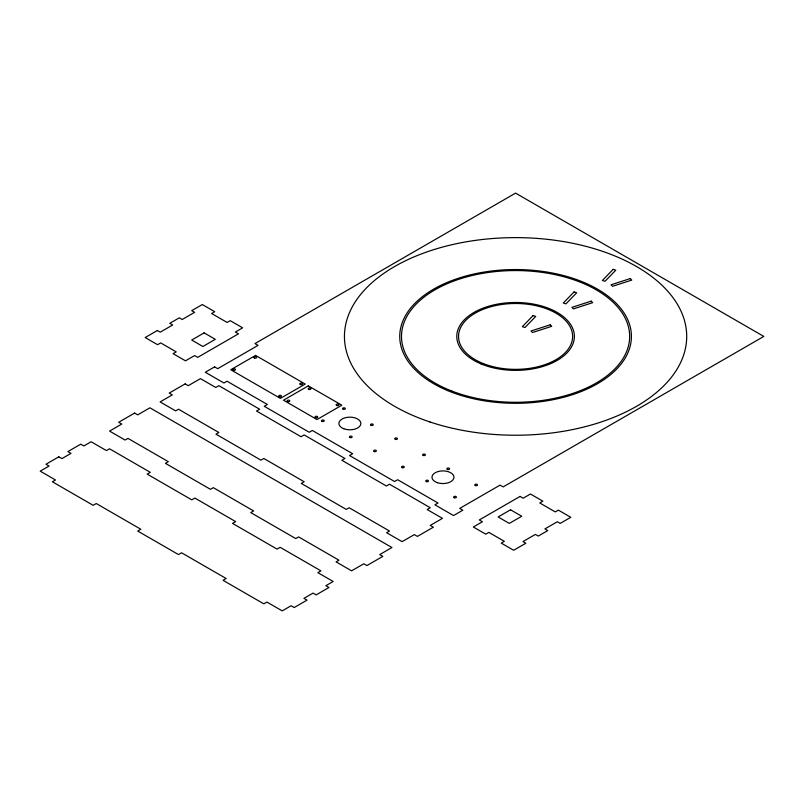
<?xml version="1.0" encoding="UTF-8"?>
<svg xmlns="http://www.w3.org/2000/svg" width="804" height="804" viewBox="0 0 804 804"><rect width="100%" height="100%" fill="white"/><g stroke="black" fill="none" stroke-linecap="round" stroke-linejoin="round"><path stroke-width="1.21" d="M533.102 315.56L522.349 326.675L524.982 327.519L535.725 316.414L533.102 315.56M574.056 291.912L563.302 303.028L565.936 303.872L576.689 292.767L574.056 291.912M613.15 269.35L602.397 280.455L605.03 281.299L615.784 270.194L613.15 269.35M157.363 330.494L145.172 337.539L157.584 344.705L160.689 342.906L176.197 351.871L173.091 353.659L185.503 360.825L194.598 355.579L197.704 357.368L238.466 333.831L235.371 332.032L242.637 327.841L230.225 320.675L227.13 322.464L211.613 313.51L214.718 311.711L202.306 304.545L191.714 310.666L194.598 312.334L182.186 319.5L179.302 317.831L169.775 323.329L172.659 324.997L160.247 332.163L157.363 330.494M204.126 332.876L191.714 340.042L202.879 346.494L215.291 339.328L204.126 332.876M58.813 456.823L45.969 464.24L49.074 466.039L40.2 471.154L55.496 479.988L52.391 481.777L93.163 505.314L96.269 503.525L140.821 529.253L137.715 531.042L178.488 554.579L181.593 552.79L226.145 578.518L223.05 580.307L263.812 603.844L266.918 602.055L282.214 610.879L291.088 605.764L294.194 607.553L307.038 600.136L303.932 598.347L313.027 593.091L316.133 594.89L328.977 587.473L325.871 585.684L333.147 581.483L317.851 572.649L320.947 570.86L280.184 547.323L277.078 549.112L232.517 523.384L235.622 521.595L194.849 498.058L191.754 499.847L147.192 474.129L150.298 472.33L109.525 448.793L106.429 450.582L91.123 441.758L83.857 445.949L80.752 444.16L67.908 451.577L71.013 453.366L61.918 458.622L58.813 456.823M134.62 413.065L118.67 422.271L121.776 424.06L109.585 431.095L125.092 440.059L127.987 438.391L168.317 461.677L165.433 463.345L210.427 489.314L213.311 487.656L253.642 510.942L250.758 512.61L295.751 538.579L298.636 536.911L338.966 560.207L336.082 561.865L351.599 570.83L363.79 563.785L366.895 565.574L382.845 556.368L379.739 554.579L391.93 547.534L149.916 407.809L137.725 414.854L134.62 413.065M185.151 383.89L169.202 393.096L172.307 394.885L160.107 401.93L175.624 410.884L178.508 409.216L218.849 432.502L215.954 434.17L260.948 460.149L263.833 458.481L304.173 481.767L301.289 483.435L346.273 509.414L349.157 507.746L389.498 531.032L386.613 532.7L402.121 541.655L414.321 534.61L417.417 536.409L433.366 527.203L430.271 525.404L442.461 518.369L427.165 509.535L430.271 507.746L389.498 484.209L386.392 485.998L341.841 460.27L344.936 458.481L304.173 434.944L301.068 436.733L256.516 411.015L259.612 409.216L218.849 385.679L215.743 387.468L200.447 378.644L188.247 385.679L185.151 383.89M214.608 366.875L205.301 372.252L223.924 383.005L227.019 381.207L267.36 404.492L264.255 406.291L309.249 432.261L312.344 430.472L352.685 453.757L349.579 455.546L394.573 481.526L397.678 479.737L438.009 503.023L434.904 504.811L453.526 515.565L462.833 510.188L459.727 508.399L500.068 485.113L503.163 486.902L763.8 336.424L515.575 193.121L254.948 343.589L258.054 345.378L217.713 368.674L214.608 366.875M255.571 355.418L230.748 369.75L280.395 398.402L305.208 384.071L255.571 355.418M308.314 385.87L283.49 400.201L317.007 419.547L341.821 405.216L308.314 385.87M520.077 496.41L479.305 519.947L482.41 521.746L473.325 526.992L485.737 534.157L488.832 532.369L504.349 541.323L501.244 543.112L513.655 550.278L525.846 543.243L522.962 541.574L535.374 534.409L538.258 536.077L547.785 530.57L544.901 528.911L557.313 521.746L560.197 523.404L570.79 517.294L558.378 510.128L555.273 511.917L539.765 502.962L542.861 501.173L530.449 494.008L523.183 498.209L520.077 496.41M510.55 509.796L498.138 516.962L509.314 523.404L521.726 516.238L510.55 509.796M630.296 278.576L611.05 284.787L612.527 286.304L631.763 280.093L630.296 278.576M591.201 301.148L571.956 307.349L573.433 308.877L592.669 302.666L591.201 301.148M550.248 324.796L531.002 330.997L532.469 332.514L551.715 326.313L550.248 324.796M343.207 409.246A1.357 0.784 0 0 0 345.318 408.653A1.357 0.784 0 0 0 343.368 407.889A1.357 0.784 0 0 0 343.207 409.246M402.241 467.677A1.357 0.784 0 0 0 404.281 466.993A1.357 0.784 0 0 0 402.241 466.32A1.357 0.784 0 0 0 402.241 467.677M423.256 455.466A1.357 0.784 0 0 0 425.376 454.873A1.357 0.784 0 0 0 423.427 454.109A1.357 0.784 0 0 0 423.256 455.466M374.312 451.557A1.357 0.784 0 0 0 376.352 450.873A1.357 0.784 0 0 0 374.312 450.2A1.357 0.784 0 0 0 374.312 451.557M395.407 439.376A1.357 0.784 0 0 0 397.447 438.693A1.357 0.784 0 0 0 395.407 438.019A1.357 0.784 0 0 0 395.407 439.376M454.28 497.746A1.357 0.784 0 0 0 456.401 497.153A1.357 0.784 0 0 0 454.451 496.39A1.357 0.784 0 0 0 454.28 497.746M475.385 485.566A1.357 0.784 0 0 0 477.496 484.963A1.357 0.784 0 0 0 475.546 484.209A1.357 0.784 0 0 0 475.385 485.566M426.442 481.646A1.357 0.784 0 0 0 428.482 480.973A1.357 0.784 0 0 0 426.442 480.289A1.357 0.784 0 0 0 426.442 481.646M447.456 469.435A1.357 0.784 0 0 0 449.577 468.843A1.357 0.784 0 0 0 447.627 468.079A1.357 0.784 0 0 0 447.456 469.435M350.031 437.557A1.357 0.784 0 0 0 352.152 436.964A1.357 0.784 0 0 0 350.202 436.2A1.357 0.784 0 0 0 350.031 437.557M371.207 425.406A1.357 0.784 0 0 0 373.247 424.723A1.357 0.784 0 0 0 371.207 424.04A1.357 0.784 0 0 0 371.207 425.406M322.102 421.427A1.357 0.784 0 0 0 324.223 420.834A1.357 0.784 0 0 0 322.273 420.07A1.357 0.784 0 0 0 322.102 421.427M315.62 417.688A1.357 0.784 0 0 0 317.741 417.095A1.357 0.784 0 0 0 315.791 416.331A1.357 0.784 0 0 0 315.62 417.688M336.715 405.507A1.357 0.784 0 0 0 338.836 404.914A1.357 0.784 0 0 0 336.886 404.151A1.357 0.784 0 0 0 336.715 405.507M287.691 401.568A1.357 0.784 0 0 0 289.812 400.975A1.357 0.784 0 0 0 287.862 400.211A1.357 0.784 0 0 0 287.691 401.568M308.796 389.387A1.357 0.784 0 0 0 310.917 388.794A1.357 0.784 0 0 0 308.957 388.03A1.357 0.784 0 0 0 308.796 389.387M279.289 396.714A1.357 0.784 0 0 0 281.41 396.121A1.357 0.784 0 0 0 279.45 395.357A1.357 0.784 0 0 0 279.289 396.714M233.451 370.232A1.357 0.784 0 0 0 235.492 369.549A1.357 0.784 0 0 0 233.451 368.865A1.357 0.784 0 0 0 233.451 370.232M300.384 384.533A1.357 0.784 0 0 0 302.505 383.93A1.357 0.784 0 0 0 300.555 383.176A1.357 0.784 0 0 0 300.384 384.533M254.466 358.021A1.357 0.784 0 0 0 256.587 357.418A1.357 0.784 0 0 0 254.637 356.664A1.357 0.784 0 0 0 254.466 358.021M343.74 428.733A10.975 6.331 0 0 0 360.835 423.939A10.975 6.331 0 0 0 345.097 417.789A10.975 6.331 0 0 0 343.74 428.733M437.487 482.712A10.975 6.331 0 0 0 453.948 477.224A10.975 6.331 0 0 0 437.487 471.737A10.975 6.331 0 0 0 437.487 482.712M451.637 390.975A114.088 65.868 0 0 0 629.371 341.127A114.088 65.868 0 0 0 465.727 277.179A114.088 65.868 0 0 0 451.637 390.975M481.073 363.91A58.803 33.949 0 0 0 574.066 339.931A58.803 33.949 0 0 0 491.596 305.43A58.803 33.949 0 0 0 481.073 363.91M447.607 390.583A115.846 66.883 0 0 0 630.798 343.328A115.846 66.883 0 0 0 468.33 275.36A115.846 66.883 0 0 0 447.607 390.583M430.009 421.989A171.131 98.802 0 0 0 686.706 336.424A171.131 98.802 0 0 0 430.009 250.858A171.131 98.802 0 0 0 430.009 421.989M483.606 363.699A57.044 32.934 0 0 0 572.478 338.775A57.044 32.934 0 0 0 490.651 306.806A57.044 32.934 0 0 0 483.606 363.699"/></g></svg>
